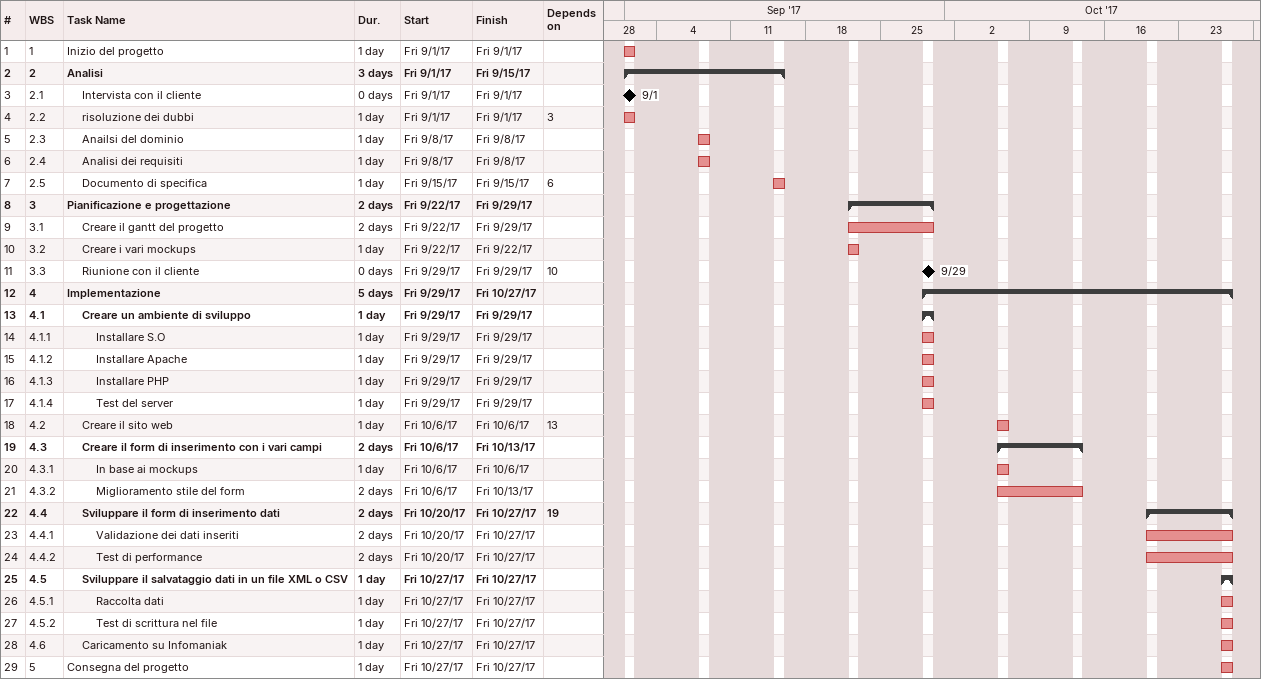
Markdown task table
| ID | WBS | Task | Duration | Start | Finish | Predecessors |
|---|---|---|---|---|---|---|
| 1 | 1 | Inizio del progetto | 1d | 2017-09-01 | 2017-09-01 |  |
| 2 | 2 | **Analisi** | 3d | 2017-09-01 | 2017-09-15 |  |
| 3 | 2.1 | Intervista con il cliente | 0d | 2017-09-01 | 2017-09-01 |  |
| 4 | 2.2 | risoluzione dei dubbi | 1d | 2017-09-01 | 2017-09-01 | 3 |
| 5 | 2.3 | Anailsi del dominio | 1d | 2017-09-08 | 2017-09-08 |  |
| 6 | 2.4 | Analisi dei requisiti | 1d | 2017-09-08 | 2017-09-08 |  |
| 7 | 2.5 | Documento di specifica | 1d | 2017-09-15 | 2017-09-15 | 6 |
| 8 | 3 | **Pianificazione e progettazione** | 2d | 2017-09-22 | 2017-09-29 |  |
| 9 | 3.1 | Creare il gantt del progetto | 2d | 2017-09-22 | 2017-09-29 |  |
| 10 | 3.2 | Creare i vari mockups | 1d | 2017-09-22 | 2017-09-22 |  |
| 11 | 3.3 | Riunione con il cliente | 0d | 2017-09-29 | 2017-09-29 | 10 |
| 12 | 4 | **Implementazione** | 5d | 2017-09-29 | 2017-10-27 |  |
| 13 | 4.1 | **Creare un ambiente di sviluppo** | 1d | 2017-09-29 | 2017-09-29 |  |
| 14 | 4.1.1 | Installare S.O | 1d | 2017-09-29 | 2017-09-29 |  |
| 15 | 4.1.2 | Installare Apache | 1d | 2017-09-29 | 2017-09-29 |  |
| 16 | 4.1.3 | Installare PHP | 1d | 2017-09-29 | 2017-09-29 |  |
| 17 | 4.1.4 | Test del server | 1d | 2017-09-29 | 2017-09-29 |  |
| 18 | 4.2 | Creare il sito web | 1d | 2017-10-06 | 2017-10-06 | 13 |
| 19 | 4.3 | **Creare il form di inserimento con i vari campi** | 2d | 2017-10-06 | 2017-10-13 |  |
| 20 | 4.3.1 | In base ai mockups | 1d | 2017-10-06 | 2017-10-06 |  |
| 21 | 4.3.2 | Miglioramento stile del form | 2d | 2017-10-06 | 2017-10-13 |  |
| 22 | 4.4 | **Sviluppare il form di inserimento dati** | 2d | 2017-10-20 | 2017-10-27 | 19 |
| 23 | 4.4.1 | Validazione dei dati inseriti | 2d | 2017-10-20 | 2017-10-27 |  |
| 24 | 4.4.2 | Test di performance | 2d | 2017-10-20 | 2017-10-27 |  |
| 25 | 4.5 | **Sviluppare il salvataggio dati in un file XML o CSV** | 1d | 2017-10-27 | 2017-10-27 |  |
| 26 | 4.5.1 | Raccolta dati | 1d | 2017-10-27 | 2017-10-27 |  |
| 27 | 4.5.2 | Test di scrittura nel file | 1d | 2017-10-27 | 2017-10-27 |  |
| 28 | 4.6 | Caricamento su Infomaniak | 1d | 2017-10-27 | 2017-10-27 |  |
| 29 | 5 | Consegna del progetto | 1d | 2017-10-27 | 2017-10-27 |  |
